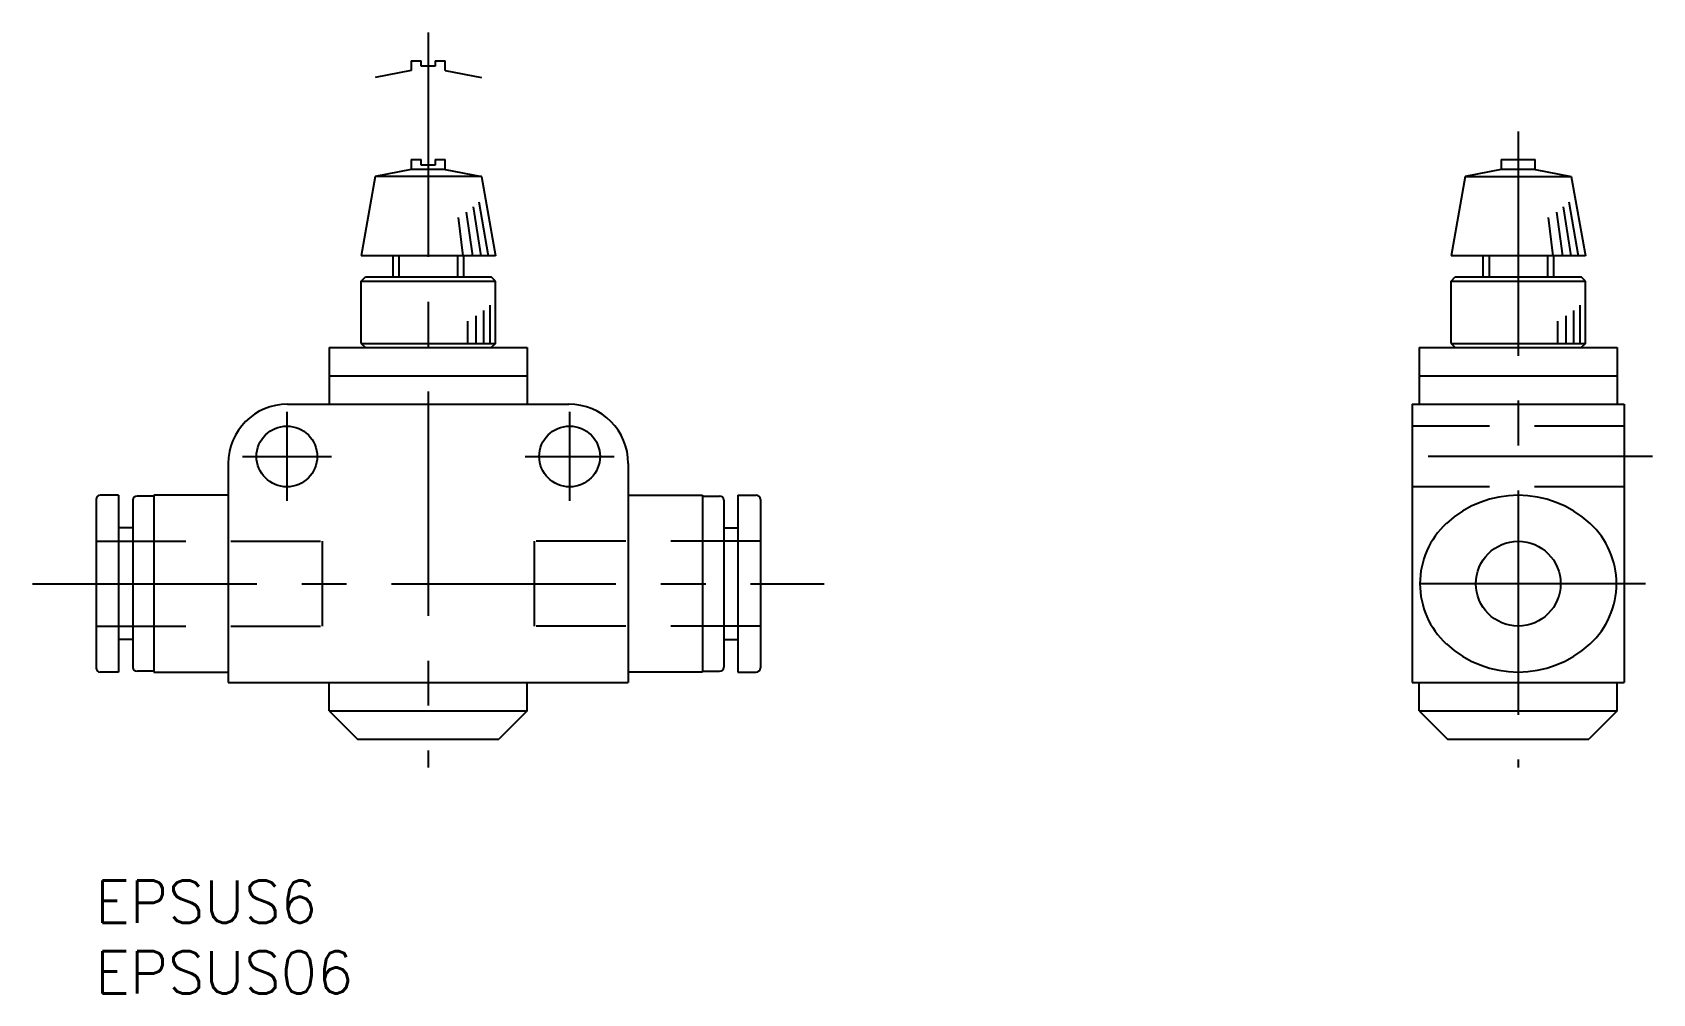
# Model space of a CAD drawing. Extents: x -4 to 110, y -8 to 60.
import ezdxf

# ---------------------------------------------------------------- set-up
doc = ezdxf.new("R2010")
doc.units = 0
doc.header["$LTSCALE"] = 0.5
for name, pattern in [('CENTER', [50.8, 31.75, -6.35, 6.35, -6.35]), ('DASHED', [19.05, 12.7, -6.35]), ('PHANTOM', [63.5, 31.75, -6.35, 6.35, -6.35, 6.35, -6.35])]:
    doc.linetypes.add(name, pattern=pattern)
doc.layers.get('0').update_dxf_attribs({"linetype": 'CONTINUOUS'})
doc.layers.add('CENTER', color=1, linetype='CENTER')
doc.styles.get("Standard").update_dxf_attribs({"font": 'txt.shx', "height": 3, "bigfont": 'bigfont.shx'})

# ---------------------------------------------------------------- blocks, each defined once
blk = doc.blocks.new('*U55')
at = {"color": 7, "linetype": 'CONTINUOUS'}
blk.add_text('EPSUS6', height=3, dxfattribs=at).set_placement((0, -3))
blk = doc.blocks.new('*U56')
at = {"color": 7, "linetype": 'CONTINUOUS'}
blk.add_text('EPSUS06', height=3, dxfattribs=at).set_placement((0, -8))

msp = doc.modelspace()

# ---------------------------------------------------------------- linework, layer by layer
at = {"color": 3, "linetype": 'PHANTOM'}
for p, q in [((22.35, 58), (23.05, 58)), ((22.35, 58), (22.35, 57.3)), ((23.05, 57.6), (23.05, 58)), ((24.05, 57.6), (23.05, 57.6)), ((24.05, 58), (24.75, 58)), ((24.05, 58), (24.05, 57.6)), ((24.75, 57.3), (24.75, 58)), ((22.35, 57.3), (19.79, 56.8)), ((24.75, 57.3), (27.31, 56.8)), ((26.24, 47.28), (26.68, 44.2)), ((26.73, 47.65), (27.28, 44.2)), ((27.13, 48.02), (27.8, 44.2)), ((103.35, 47.28), (103.78, 44.2)), ((103.83, 47.65), (104.38, 44.2)), ((104.23, 48.02), (104.9, 44.2)), ((25.67, 46.9), (26, 44.2)), ((102.77, 46.9), (103.1, 44.2)), ((27.48, 38), (27.48, 40.32)), ((27.93, 38), (27.93, 40.7)), ((104.58, 38), (104.58, 40.32)), ((105.03, 38), (105.03, 40.7)), ((26.35, 38), (26.35, 39.57)), ((26.95, 38), (26.95, 39.95)), ((103.45, 38), (103.45, 39.57)), ((104.05, 38), (104.05, 39.95))]:
    msp.add_line(p, q, dxfattribs=at)
at = {"color": 7, "linetype": 'CONTINUOUS'}
for p, q in [((22.35, 51), (23.05, 51)), ((22.35, 51), (22.35, 50.3)), ((23.05, 50.6), (23.05, 51)), ((24.05, 50.6), (23.05, 50.6)), ((24.05, 51), (24.75, 51)), ((24.05, 51), (24.05, 50.6)), ((24.75, 50.3), (24.75, 51)), ((99.45, 51), (101.85, 51)), ((99.45, 51), (99.45, 50.3)), ((101.85, 50.3), (101.85, 51)), ((19.79, 49.8), (18.8, 44.2)), ((22.35, 50.3), (19.79, 49.8)), ((27.31, 49.8), (19.79, 49.8)), ((24.75, 50.3), (22.35, 50.3)), ((24.75, 50.3), (27.31, 49.8)), ((27.31, 49.8), (28.3, 44.2)), ((96.9, 49.8), (95.9, 44.2)), ((99.45, 50.3), (96.9, 49.8)), ((96.9, 49.8), (104.4, 49.8)), ((101.85, 50.3), (99.45, 50.3)), ((101.85, 50.3), (104.4, 49.8)), ((104.4, 49.8), (105.4, 44.2)), ((28.3, 44.2), (18.8, 44.2)), ((21.05, 44.2), (21.05, 42.7)), ((26.05, 44.2), (26.05, 42.7)), ((105.4, 44.2), (95.9, 44.2)), ((98.15, 44.2), (98.15, 42.7)), ((103.15, 44.2), (103.15, 42.7)), ((18.8, 42.4), (19.1, 42.7)), ((19.1, 42.7), (28, 42.7)), ((28.3, 42.4), (28, 42.7)), ((95.9, 42.4), (96.2, 42.7)), ((96.2, 42.7), (105.1, 42.7)), ((105.4, 42.4), (105.1, 42.7)), ((18.8, 38), (18.8, 42.4)), ((18.8, 42.4), (28.3, 42.4)), ((28.3, 38), (28.3, 42.4)), ((95.9, 38), (95.9, 42.4)), ((95.9, 42.4), (105.4, 42.4)), ((105.4, 38), (105.4, 42.4)), ((18.8, 38), (28.3, 38)), ((18.8, 38), (19.1, 37.7)), ((28.3, 38), (28, 37.7)), ((95.9, 38), (105.4, 38)), ((95.9, 38), (96.2, 37.7)), ((105.4, 38), (105.1, 37.7)), ((16.55, 37.7), (16.55, 33.7)), ((16.55, 37.7), (30.55, 37.7)), ((30.55, 37.7), (30.55, 33.7)), ((93.65, 37.7), (107.65, 37.7)), ((93.65, 37.7), (93.65, 33.7)), ((107.65, 37.7), (107.65, 33.7)), ((16.55, 35.7), (30.55, 35.7)), ((93.65, 35.7), (107.65, 35.7)), ((13.6, 33.7), (33.5, 33.7)), ((93.15, 33.7), (108.15, 33.7)), ((93.15, 33.7), (93.15, 14)), ((108.15, 33.7), (108.15, 14)), ((9.4, 29.5), (9.4, 14)), ((37.7, 29.5), (37.7, 14)), ((0.05, 26.95), (0.05, 15.05)), ((1.65, 27.25), (0.35, 27.25)), ((1.65, 27.25), (1.65, 14.75)), ((2.65, 26.9), (2.65, 15.1)), ((4.15, 27.2), (2.95, 27.2)), ((9.4, 27.25), (4.15, 27.25)), ((4.15, 27.25), (4.15, 14.75)), ((37.7, 27.25), (42.95, 27.25)), ((42.95, 27.25), (42.95, 14.75)), ((42.95, 27.2), (44.15, 27.2)), ((44.45, 26.9), (44.45, 15.1)), ((45.45, 27.25), (45.45, 14.75)), ((45.45, 27.25), (46.75, 27.25)), ((47.05, 26.95), (47.05, 15.05)), ((2.65, 24.95), (1.65, 24.95)), ((44.45, 24.95), (45.45, 24.95)), ((2.65, 17.05), (1.65, 17.05)), ((44.45, 17.05), (45.45, 17.05)), ((1.65, 14.75), (0.35, 14.75)), ((4.15, 14.8), (2.95, 14.8)), ((4.15, 14.75), (9.4, 14.75)), ((9.4, 14), (37.7, 14)), ((16.55, 12), (16.55, 14)), ((30.55, 12), (30.55, 14)), ((42.95, 14.75), (37.7, 14.75)), ((42.95, 14.8), (44.15, 14.8)), ((45.45, 14.75), (46.75, 14.75)), ((93.15, 14), (108.15, 14)), ((93.65, 12), (93.65, 14)), ((107.65, 12), (107.65, 14)), ((16.55, 12), (30.55, 12)), ((16.55, 12), (18.55, 10)), ((30.55, 12), (28.55, 10)), ((93.65, 12), (107.65, 12)), ((93.65, 12), (95.65, 10)), ((107.65, 12), (105.65, 10)), ((18.55, 10), (28.55, 10)), ((95.65, 10), (105.65, 10))]:
    msp.add_line(p, q, dxfattribs=at)
at = {"color": 3, "linetype": 'CONTINUOUS'}
for p, q in [((21.48, 44.2), (21.48, 42.7)), ((25.62, 44.2), (25.62, 42.7)), ((98.59, 44.2), (98.59, 42.7)), ((102.72, 44.2), (102.72, 42.7))]:
    msp.add_line(p, q, dxfattribs=at)
at = {"color": 3, "linetype": 'DASHED'}
for p, q in [((108.15, 32.15), (93.15, 32.15)), ((108.15, 27.85), (93.15, 27.85)), ((0.05, 24), (16.05, 24)), ((16.05, 24), (16.05, 18)), ((47.05, 24), (31.05, 24)), ((31.05, 24), (31.05, 18)), ((0.05, 18), (16.05, 18)), ((47.05, 18), (31.05, 18))]:
    msp.add_line(p, q, dxfattribs=at)
at = {"color": 7, "linetype": 'CONTINUOUS'}
for centre, radius in [((13.55, 30), 2.15), ((33.55, 30), 2.15), ((100.65, 21), 3)]:
    msp.add_circle(centre, radius, dxfattribs=at)
for centre, radius, start, end in [((13.6, 29.5), 4.2, 90, 180), ((33.5, 29.5), 4.2, 0, 90), ((0.35, 26.95), 0.3, 90, 180), ((2.95, 26.9), 0.3, 90, 180), ((44.15, 26.9), 0.3, 0, 90), ((46.75, 26.95), 0.3, 0, 90), ((100.65, 19.76), 7.49, 47.2588, 132.7412), ((99.5, 21), 5.8, 132.7412, 227.2588), ((101.8, 21), 5.8, 312.7412, 47.2588), ((100.65, 22.24), 7.49, 227.2588, 312.7412), ((0.35, 15.05), 0.3, 180, 270), ((2.95, 15.1), 0.3, 180, 270), ((44.15, 15.1), 0.3, 270, 0), ((46.75, 15.05), 0.3, 270, 0)]:
    msp.add_arc(centre, radius, start, end, dxfattribs=at)
at = {"layer": 'CENTER', "color": 1, "linetype": 'CENTER'}
for p, q in [((23.55, 60), (23.55, 8)), ((100.65, 53), (100.65, 8)), ((13.55, 33.15), (13.55, 26.85)), ((33.55, 33.15), (33.55, 26.85)), ((10.4, 30), (16.7, 30)), ((30.4, 30), (36.7, 30)), ((110.15, 30), (91.15, 30)), ((-4.45, 21), (51.55, 21)), ((109.65, 21), (91.65, 21))]:
    msp.add_line(p, q, dxfattribs=at)

# ---------------------------------------------------------------- block references
at = {"color": 7, "linetype": 'CONTINUOUS'}
for name in ['*U55', '*U56']:
    msp.add_blockref(name, (0, 0), dxfattribs=at)

doc.saveas('drawing.dxf')
